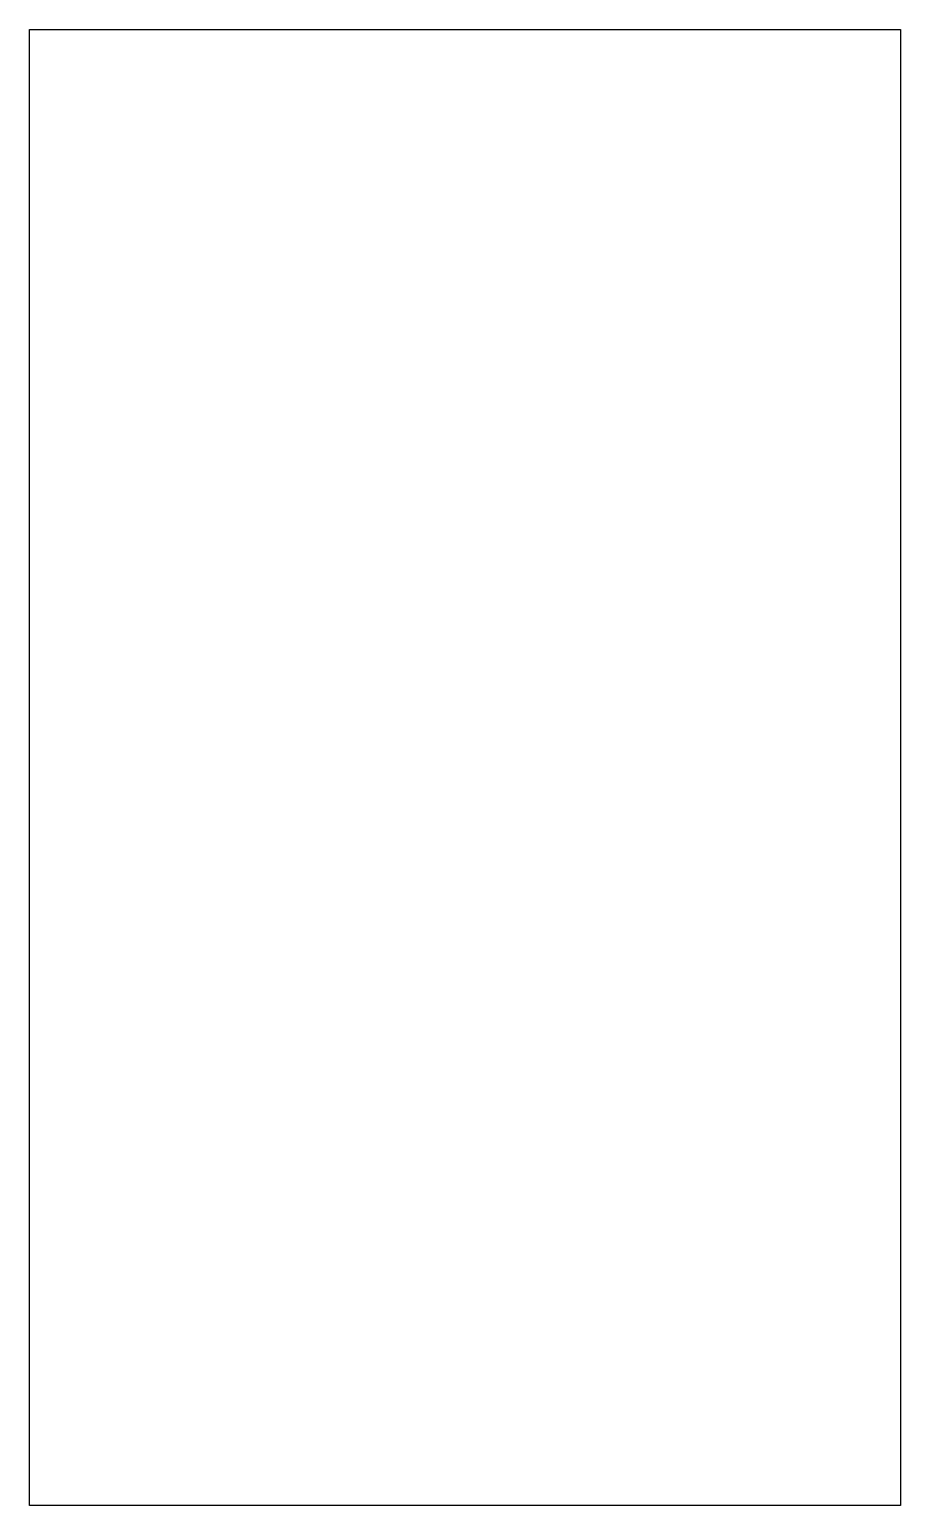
# Model space of a CAD drawing. Extents: x -6.24 to -4.62, y -15.28 to -12.53.
import ezdxf

# ---------------------------------------------------------------- set-up
doc = ezdxf.new("R2010")
doc.units = 0
doc.layers.get('0').update_dxf_attribs({"linetype": 'CONTINUOUS'})

msp = doc.modelspace()

# ---------------------------------------------------------------- linework, layer by layer
msp.add_lwpolyline([(-6.2371, -15.2767), (-6.2371, -12.5297), (-4.6164, -12.5297), (-4.6164, -15.2767)], close=True)

doc.saveas('drawing.dxf')
